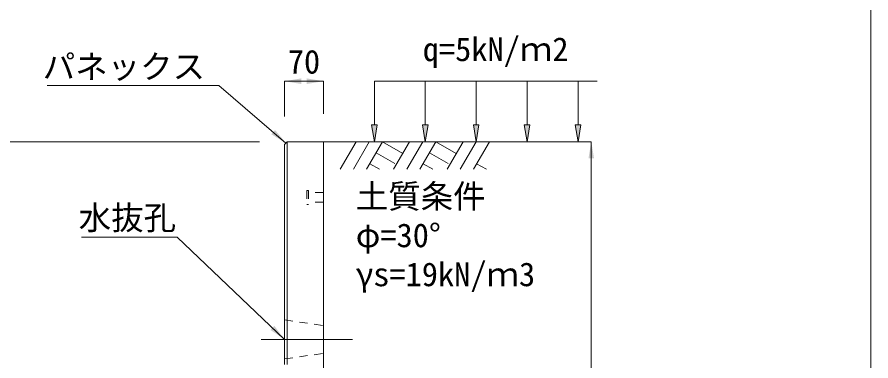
# Model space of a CAD drawing. Units: millimetres at full size; details may follow other scales. Extents: x 187207 to 255567, y 882048 to 905686.
# Drawn here: x 199164 to 200697, y 894072 to 894689 of the extents above; entities that cross this region are included whole.
import ezdxf
from ezdxf.enums import TextEntityAlignment as Align

# ---------------------------------------------------------------- set-up
doc = ezdxf.new("R2010")
doc.units = ezdxf.units.MM
doc.header["$LTSCALE"] = 20
doc.linetypes.add('USER1', pattern=[28.575, 19.05, -3.175, 3.175, -3.175])
doc.linetypes.add('USER2', pattern=[1.35, 0.75, -0.6])
for name, color, linetype, lineweight in [('0_2', 7, 'Continuous', 20), ('パネックス', 2, 'Continuous', 13), ('図枠', 5, 'Continuous', 13), ('寸法線', 7, 'Continuous', 13), ('引出線', 4, 'Continuous', 13), ('ｲﾝｻｰﾄ', 3, 'USER2', 9), ('ﾊｯﾁﾝｸﾞ', 7, 'Continuous', 5)]:
    doc.layers.add(name, color=color, linetype=linetype, lineweight=lineweight)
doc.layers.add('文字', color=7, linetype='Continuous')
doc.styles.add('ＭＳ ゴシック', font='')
doc.styles.get('ＭＳ ゴシック').set_extended_font_data('MS Gothic')

# ---------------------------------------------------------------- blocks, each defined once
blk = doc.blocks.new('filled_arrow')
at = {"color": 0, "linetype": 'Continuous', "lineweight": -2}
blk.add_solid([(7.5, 1.25), (0, 0), (7.5, -1.25)], dxfattribs=at)

msp = doc.modelspace()

# ---------------------------------------------------------------- hatches: boundary and pattern name
at = {"layer": '寸法線'}
for points in [[(199810.79, 894495.37), (199805.79, 894465.37), (199800.79, 894495.37)], [(199902.2, 894495.37), (199897.2, 894465.37), (199892.2, 894495.37)], [(199993.61, 894495.37), (199988.61, 894465.37), (199983.61, 894495.37)], [(200085.03, 894495.37), (200080.03, 894465.37), (200075.03, 894495.37)], [(200176.44, 894495.37), (200171.44, 894465.37), (200166.44, 894495.37)]]:
    msp.add_hatch(color=256, dxfattribs=at).paths.add_polyline_path(points)

# ---------------------------------------------------------------- linework, layer by layer
at = {"layer": '0_2'}
msp.add_line((199714.37, 894465.37), (200114.37, 894465.37), dxfattribs=at)
at = {"layer": 'パネックス'}
for p, q in [((199649.37, 894465.37), (199644.37, 894460.37)), ((199649.37, 894465.37), (199714.37, 894465.37)), ((199714.37, 894465.37), (199714.37, 893390.37)), ((199644.37, 894065.37), (199644.37, 894460.37)), ((199644.37, 894065.37), (199644.37, 894110.37))]:
    msp.add_line(p, q, dxfattribs=at)
at = {"layer": 'パネックス', "lineweight": 5}
msp.add_line((199649.37, 894465.37), (199649.37, 894065.37), dxfattribs=at)
at = {"layer": 'パネックス', "linetype": 'USER2', "lineweight": 9}
for p, q in [((199644.37, 894145.37), (199714.37, 894135.37)), ((199644.37, 894075.37), (199714.37, 894085.37))]:
    msp.add_line(p, q, dxfattribs=at)
at = {"layer": '図枠'}
msp.add_line((200697.37, 904948.33), (200697.37, 882048.33), dxfattribs=at)
at = {"layer": '寸法線'}
for p, q in [((199644.37, 894573.92), (199714.37, 894573.92)), ((199644.37, 894510.37), (199644.37, 894573.92)), ((199714.37, 894515.37), (199714.37, 894573.92)), ((199599.37, 894465.37), (199084.37, 894465.37)), ((199764.37, 894465.37), (200195.22, 894465.37)), ((200195.22, 893390.37), (200195.22, 894465.37))]:
    msp.add_line(p, q, dxfattribs=at)
at = {"layer": '寸法線', "lineweight": 9}
for p, q in [((200205.79, 894573.92), (199805.79, 894573.92)), ((199805.79, 894495.37), (199805.79, 894573.92)), ((199897.2, 894495.37), (199897.2, 894573.92)), ((199988.61, 894495.37), (199988.61, 894573.92)), ((200080.03, 894495.37), (200080.03, 894573.92)), ((200171.44, 894495.37), (200171.44, 894573.92))]:
    msp.add_line(p, q, dxfattribs=at)
at = {"layer": '寸法線', "linetype": 'USER1', "lineweight": 9}
msp.add_line((199602.52, 894110.37), (199766.23, 894110.37), dxfattribs=at)
at = {"layer": '寸法線', "lineweight": 9}
for points in [[(199810.79, 894495.37), (199805.79, 894465.37), (199800.79, 894495.37)], [(199902.2, 894495.37), (199897.2, 894465.37), (199892.2, 894495.37)], [(199993.61, 894495.37), (199988.61, 894465.37), (199983.61, 894495.37)], [(200085.03, 894495.37), (200080.03, 894465.37), (200075.03, 894495.37)], [(200176.44, 894495.37), (200171.44, 894465.37), (200166.44, 894495.37)]]:
    msp.add_lwpolyline(points, close=True, dxfattribs=at)
at = {"layer": '引出線'}
for points in [[(199646.87, 894462.87), (199526.66, 894566.33), (199218.41, 894566.33)], [(199644.37, 894110.37), (199451.91, 894293.82), (199280.17, 894293.82)]]:
    msp.add_lwpolyline(points, dxfattribs=at)
at = {"layer": 'ｲﾝｻｰﾄ'}
for p, q in [((199687.37, 894377.87), (199684.37, 894377.87)), ((199684.37, 894377.87), (199684.37, 894352.87)), ((199687.37, 894377.87), (199687.37, 894352.87)), ((199714.37, 894373.87), (199687.37, 894373.87)), ((199714.37, 894373.87), (199714.37, 894356.87)), ((199687.37, 894352.87), (199684.37, 894352.87)), ((199714.37, 894356.87), (199687.37, 894356.87))]:
    msp.add_line(p, q, dxfattribs=at)
at = {"layer": 'ﾊｯﾁﾝｸﾞ', "lineweight": 9}
for p, q in [((199773.02, 894465.36), (199744.37, 894415.74)), ((199796.64, 894465.36), (199767.99, 894415.74)), ((199820.27, 894465.36), (199791.62, 894415.74)), ((199820.27, 894465.36), (199856.83, 894444.25)), ((199869.02, 894465.36), (199840.37, 894415.74)), ((199892.64, 894465.36), (199863.99, 894415.74)), ((199916.27, 894465.36), (199887.62, 894415.74)), ((199916.27, 894465.36), (199952.83, 894444.25)), ((199965.02, 894465.36), (199936.37, 894415.74)), ((199988.64, 894465.36), (199959.99, 894415.74)), ((200012.26, 894465.36), (199983.62, 894415.74)), ((199808.84, 894445.58), (199842.26, 894426.29)), ((199904.84, 894445.58), (199938.26, 894426.29)), ((199797.42, 894425.79), (199814.84, 894415.74)), ((199893.42, 894425.79), (199910.84, 894415.74)), ((199989.42, 894425.79), (200006.83, 894415.74))]:
    msp.add_line(p, q, dxfattribs=at)

# ---------------------------------------------------------------- block references
at = {"layer": '寸法線', "xscale": 4, "yscale": 4}
msp.add_blockref('filled_arrow', (199644.37, 894573.92), dxfattribs=at)
for p, rotation in [((199714.37, 894573.92), 180), ((200195.22, 894465.37), 270)]:
    msp.add_blockref('filled_arrow', p, dxfattribs=dict(at, rotation=rotation))
at = {"layer": '引出線', "xscale": 4, "yscale": 4}
for p, rotation in [((199646.87, 894462.87), 139.3), ((199644.37, 894110.37), 136.4)]:
    msp.add_blockref('filled_arrow', p, dxfattribs=dict(at, rotation=rotation))

# ---------------------------------------------------------------- texts
at = {"layer": '寸法線', "style": 'ＭＳ ゴシック'}
msp.add_text('70', height=42.72, dxfattribs=at).set_placement((199679.37, 894608.92), align=Align.MIDDLE_CENTER)
for s, p in [('土質条件', (199772.34, 894388.64)), ('φ=30°', (199772.34, 894318.64)), ('γs=19kN/ｍ3', (199772.34, 894248.64))]:
    msp.add_text(s, height=42.72, dxfattribs=at).set_placement(p, align=Align.TOP_LEFT)
at = {"layer": '引出線', "style": 'ＭＳ ゴシック'}
for s, p in [('パネックス', (199501.66, 894621.47)), ('水抜孔', (199449.66, 894350.1))]:
    msp.add_text(s, height=42.72, dxfattribs=at).set_placement(p, align=Align.TOP_RIGHT)
at = {"layer": '文字', "style": 'ＭＳ ゴシック'}
msp.add_text('q=5kN/ｍ2', height=42.72, dxfattribs=at).set_placement((199892.67, 894597.19), align=Align.BOTTOM_LEFT)

doc.saveas('drawing.dxf')
